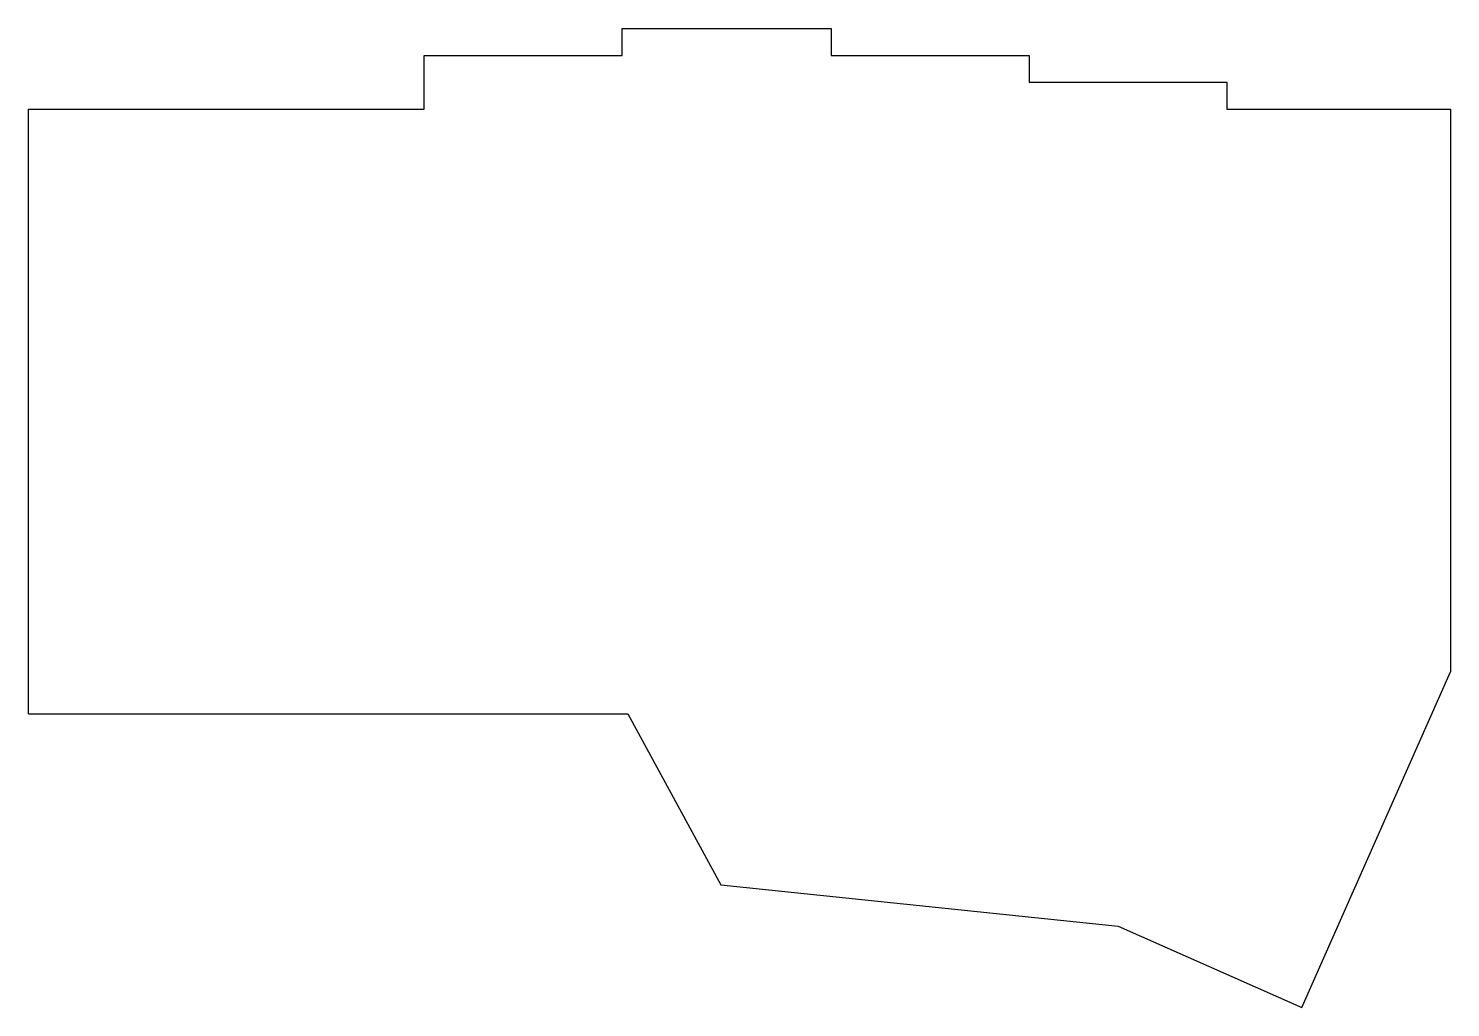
# Model space of a CAD drawing. Header units: millimetres. Extents: x -9 to 117, y -35 to 51.
import ezdxf

# ---------------------------------------------------------------- set-up
doc = ezdxf.new("R2010")
doc.units = ezdxf.units.MM

msp = doc.modelspace()

# ---------------------------------------------------------------- linework, layer by layer
for p, q in [((43.25, 49.01), (43.25, 51.39)), ((43.25, 51.39), (61.75, 51.39)), ((61.75, 51.39), (61.75, 49.01)), ((25.75, 44.25), (25.75, 49.01)), ((25.75, 49.01), (43.25, 49.01)), ((61.75, 49.01), (79.25, 49.01)), ((79.25, 49.01), (79.25, 46.63)), ((79.25, 46.63), (96.75, 46.63)), ((96.75, 46.63), (96.75, 44.25)), ((-9.25, -9.25), (-9.25, 44.25)), ((-9.25, 44.25), (25.75, 44.25)), ((96.75, 44.25), (116.53, 44.25)), ((116.53, 44.25), (116.53, -5.53)), ((103.38, -35.23), (116.53, -5.53)), ((-9.25, -9.25), (43.75, -9.25)), ((43.75, -9.25), (52, -24.37)), ((52, -24.37), (87.14, -28.04)), ((87.14, -28.04), (103.38, -35.23))]:
    msp.add_line(p, q)

doc.saveas('drawing.dxf')
